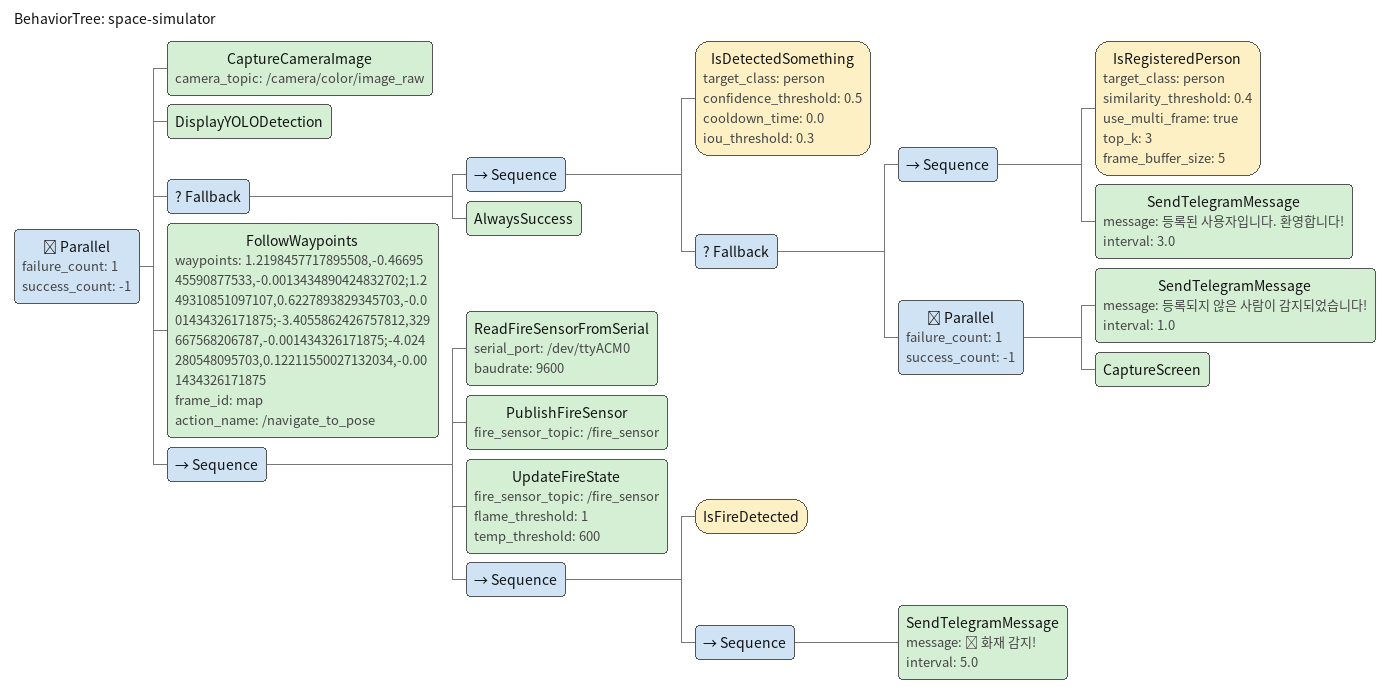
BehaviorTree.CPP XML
<?xml version="1.0" encoding="UTF-8"?>
<root BTCPP_format="4">
  <BehaviorTree ID="space-simulator">
    <Parallel failure_count="1"
              success_count="-1">
      <CaptureCameraImage camera_topic="/camera/color/image_raw"/>
      <DisplayYOLODetection/>
      <Fallback>
        <Sequence>
          <IsDetectedSomething target_class="person"
                               confidence_threshold="0.5"
                               cooldown_time="0.0"
                               iou_threshold="0.3"/>
          <Fallback>
            <Sequence>
              <IsRegisteredPerson target_class="person"
                                  similarity_threshold="0.4"
                                  use_multi_frame="true"
                                  top_k="3"
                                  frame_buffer_size="5"/>
              <SendTelegramMessage message="등록된 사용자입니다. 환영합니다!"
                                   interval="3.0"/>
            </Sequence>
            <Parallel failure_count="1"
                      success_count="-1">
              <SendTelegramMessage message="등록되지 않은 사람이 감지되었습니다!"
                                   interval="1.0"/>
              <CaptureScreen/>
            </Parallel>
          </Fallback>
        </Sequence>
        <AlwaysSuccess/>
      </Fallback>
      <FollowWaypoints waypoints="1.2198457717895508,-0.4669545590877533,-0.0013434890424832702;1.249310851097107,0.6227893829345703,-0.001434326171875;-3.4055862426757812,329667568206787,-0.001434326171875;-4.024280548095703,0.12211550027132034,-0.001434326171875"
                       frame_id="map"
                       action_name="/navigate_to_pose"/>
      <Sequence>
        <ReadFireSensorFromSerial serial_port="/dev/ttyACM0"
                                  baudrate="9600"/>
        <PublishFireSensor fire_sensor_topic="/fire_sensor"/>
        <UpdateFireState fire_sensor_topic="/fire_sensor"
                         flame_threshold="1"
                         temp_threshold="600"/>
        <Sequence>
          <IsFireDetected/>
          <Sequence>
            <SendTelegramMessage message="🔥 화재 감지!"
                                 interval="5.0"/>
          </Sequence>
        </Sequence>
      </Sequence>
    </Parallel>
  </BehaviorTree>

</root>
